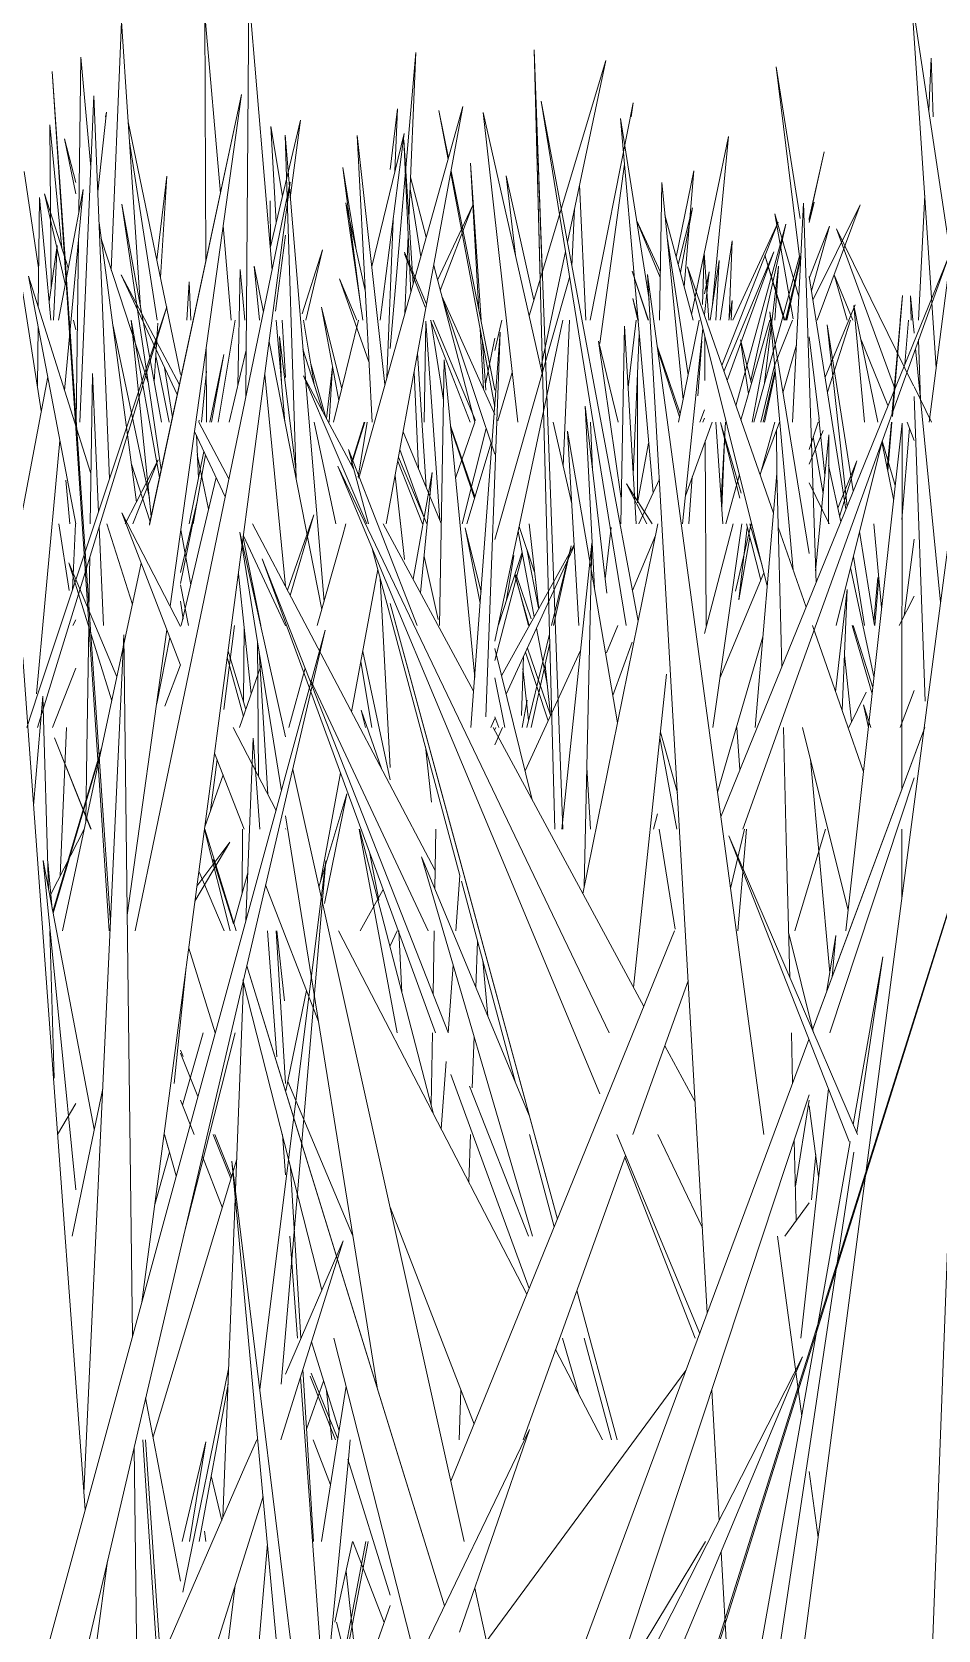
# Model space of a CAD drawing. Header units: millimetres. Extents: x -10020 to 20888, y -4665 to 12339.
# Drawn here: x 1458.11 to 1482.67, y 3072.4 to 3115.72 of the extents above; entities that cross this region are included whole.
import ezdxf

# ---------------------------------------------------------------- set-up
doc = ezdxf.new("R2010")
doc.units = ezdxf.units.MM
doc.layers.add('G-IMPT', color=8, linetype='Continuous', lineweight=9)

# ---------------------------------------------------------------- blocks, each defined once
blk = doc.blocks.new('Grass Array - 25_dwg-V18-West')
at = {"layer": 'G-IMPT'}
for p, q in [((1471.944, 3109.212), (1471.723, 3115.227)), ((1471.887, 3109.022), (1471.723, 3115.227)), ((1459.033, 3109), (1458.66, 3114.644)), ((1459.042, 3109.047), (1458.66, 3114.644)), ((1479.18, 3110.66), (1479.588, 3112.468)), ((1479.182, 3110.633), (1479.588, 3112.468)), ((1478.557, 3107.901), (1478.926, 3109.535)), ((1478.578, 3107.901), (1478.931, 3109.497)), ((1459.288, 3105.142), (1459.132, 3107.502)), ((1459.3, 3105.267), (1459.141, 3107.597)), ((1466.759, 3104.003), (1467.119, 3105.142)), ((1466.771, 3103.981), (1467.131, 3105.142)), ((1471.395, 3096.865), (1471.538, 3097.606)), ((1471.397, 3096.865), (1471.538, 3097.606))]:
    blk.add_line(p, q, dxfattribs=at)
blk = doc.blocks.new('Grass Array - 25_dwg-V19-West')
at = {"layer": 'G-IMPT'}
for p, q in [((1463.905, 3105.815), (1463.987, 3116.77)), ((1464.619, 3109.262), (1463.987, 3116.77)), ((1468.514, 3115.158), (1467.821, 3107.132)), ((1468.514, 3115.158), (1468.328, 3110.68)), ((1472.5, 3094.106), (1471.723, 3115.227)), ((1472.035, 3103.423), (1471.723, 3115.227)), ((1459.379, 3110.831), (1459.432, 3115.032)), ((1459.704, 3112.047), (1459.432, 3115.032)), ((1471.588, 3108.022), (1473.663, 3114.944)), ((1472.625, 3110.018), (1473.663, 3114.944)), ((1478.933, 3110.66), (1478.285, 3114.766)), ((1478.942, 3109.403), (1478.285, 3114.766)), ((1482.431, 3105.142), (1483.676, 3114.807)), ((1460.2, 3091.347), (1458.66, 3114.644)), ((1459.466, 3102.833), (1458.66, 3114.644)), ((1459.405, 3105.142), (1459.787, 3113.982)), ((1460.213, 3103.605), (1459.787, 3113.982)), ((1463.788, 3114.024), (1461.292, 3102.349)), ((1461.299, 3102.383), (1463.788, 3114.024)), ((1463.788, 3114.024), (1461.857, 3100.147)), ((1474.542, 3099.748), (1471.912, 3113.839)), ((1473.784, 3102.287), (1471.912, 3113.839)), ((1466.966, 3103.62), (1469.794, 3113.696)), ((1467.714, 3102.383), (1469.794, 3113.696)), ((1469.4, 3112.291), (1469.14, 3113.589)), ((1469.391, 3112.258), (1469.14, 3113.589)), ((1471.943, 3106.455), (1470.337, 3113.534)), ((1471.279, 3105.142), (1470.337, 3113.534)), ((1474.066, 3113.373), (1474.946, 3103.214)), ((1474.066, 3113.373), (1474.839, 3108.464)), ((1464.568, 3109.858), (1465.386, 3113.324)), ((1464.9, 3111.262), (1464.581, 3113.152)), ((1464.733, 3110.557), (1464.581, 3113.152)), ((1465.112, 3111.218), (1465.386, 3113.324)), ((1466.027, 3100.277), (1464.97, 3112.917)), ((1465.267, 3103.61), (1464.97, 3112.917)), ((1466.923, 3112.905), (1467.33, 3105.142)), ((1466.923, 3112.905), (1467.678, 3106.156)), ((1467.678, 3106.156), (1466.923, 3112.905)), ((1468.193, 3112.783), (1468.376, 3108.644)), ((1468.193, 3112.783), (1468.443, 3108.884)), ((1479.18, 3110.66), (1479.588, 3112.468)), ((1479.182, 3110.633), (1479.588, 3112.468)), ((1458.36, 3105.446), (1457.362, 3111.834)), ((1465.112, 3111.645), (1461.088, 3081.284)), ((1465.112, 3111.645), (1462.774, 3100.351)), ((1470.655, 3105.551), (1469.461, 3111.884)), ((1470.661, 3106.005), (1469.471, 3111.938)), ((1475.124, 3107.901), (1475.184, 3111.635)), ((1475.76, 3105.747), (1475.184, 3111.635)), ((1458.311, 3111.229), (1458.279, 3108.252)), ((1458.311, 3111.229), (1458.623, 3107.901)), ((1458.825, 3107.901), (1459.496, 3111.447)), ((1458.993, 3105.998), (1459.496, 3111.447)), ((1472.952, 3111.568), (1473.121, 3107.901)), ((1461.612, 3103.849), (1460.547, 3111.048)), ((1461.617, 3105.142), (1460.547, 3111.048)), ((1464.575, 3109.887), (1464.571, 3111.141)), ((1467.083, 3107.901), (1466.616, 3111.083)), ((1467.143, 3108.704), (1466.616, 3111.083)), ((1472.815, 3110.918), (1472.747, 3109.364)), ((1472.747, 3109.364), (1472.815, 3110.918)), ((1478.728, 3105.142), (1479.026, 3111.076)), ((1479.365, 3100.787), (1479.026, 3111.076)), ((1479.182, 3110.614), (1479.315, 3111.098)), ((1479.182, 3110.548), (1479.315, 3111.098)), ((1479.282, 3108.448), (1480.566, 3111.029)), ((1479.4, 3107.901), (1480.566, 3111.029)), ((1459.928, 3110.541), (1460.94, 3102.973)), ((1476.813, 3106.679), (1478.336, 3110.564)), ((1477.108, 3107.901), (1478.336, 3110.564)), ((1479.185, 3109.063), (1479.732, 3110.449)), ((1479.243, 3108.7), (1479.732, 3110.449)), ((1482.012, 3106.123), (1479.922, 3110.382)), ((1481.506, 3106.054), (1479.922, 3110.382)), ((1459.307, 3105.142), (1459.37, 3110.081)), ((1461.267, 3106.185), (1459.991, 3110.077)), ((1464.712, 3108.147), (1464.98, 3110.204)), ((1468.308, 3110.188), (1468.221, 3108.092)), ((1476.769, 3107.901), (1477.092, 3110.058)), ((1477.012, 3107.973), (1477.092, 3110.058)), ((1465.437, 3108.075), (1465.983, 3109.808)), ((1465.537, 3107.901), (1465.983, 3109.808)), ((1471.908, 3106.611), (1472.572, 3109.765)), ((1476.284, 3108.332), (1476.336, 3109.732)), ((1476.462, 3107.901), (1476.336, 3109.732)), ((1476.785, 3094.439), (1482.954, 3109.615)), ((1478.223, 3109.754), (1476.87, 3106.515)), ((1478.223, 3109.754), (1476.957, 3106.266)), ((1477.678, 3105.142), (1478.913, 3109.637)), ((1478.541, 3107.901), (1478.93, 3109.506)), ((1478.557, 3107.901), (1478.955, 3109.666)), ((1478.578, 3107.901), (1478.952, 3109.593)), ((1478.938, 3098.448), (1482.954, 3109.615)), ((1459.707, 3103.745), (1458.011, 3109.096)), ((1459.301, 3102.383), (1458.011, 3109.096)), ((1462.048, 3105.888), (1460.53, 3109.134)), ((1462.104, 3106.147), (1460.53, 3109.134)), ((1464.382, 3108.117), (1464.136, 3109.368)), ((1464.136, 3109.368), (1464.278, 3107.901)), ((1470.661, 3101.957), (1472.686, 3109.062)), ((1474.813, 3107.901), (1474.378, 3109.231)), ((1474.826, 3107.901), (1474.378, 3109.231)), ((1477.948, 3085.829), (1474.8, 3109.144)), ((1475.424, 3098.284), (1474.8, 3109.144)), ((1478.21, 3102.668), (1475.885, 3109.345)), ((1478.043, 3100.692), (1475.885, 3109.345)), ((1475.968, 3048.485), (1483.93, 3109.353)), ((1476.341, 3108.614), (1476.464, 3109.217)), ((1476.341, 3108.058), (1476.464, 3109.217)), ((1480.177, 3102.784), (1479.182, 3109.086)), ((1466.444, 3109.024), (1467.244, 3106.77)), ((1466.444, 3109.024), (1466.912, 3107.901)), ((1466.912, 3107.901), (1466.444, 3109.024)), ((1458.255, 3096.865), (1461.767, 3108.266)), ((1458.269, 3097.774), (1461.767, 3108.266)), ((1470.661, 3105.343), (1469.22, 3108.557)), ((1470.661, 3104.269), (1469.22, 3108.557)), ((1476.999, 3107.901), (1477.091, 3108.437)), ((1477.061, 3107.901), (1477.091, 3108.437)), ((1481.947, 3107.901), (1481.923, 3108.563)), ((1482.022, 3107.551), (1481.923, 3108.563)), ((1458.273, 3107.733), (1458.255, 3106.119)), ((1461.291, 3103.08), (1460.291, 3107.825)), ((1460.794, 3107.904), (1461.568, 3103.642)), ((1460.794, 3107.904), (1461.342, 3102.585)), ((1461.342, 3102.585), (1460.794, 3107.904)), ((1464.965, 3105.151), (1464.733, 3107.901)), ((1464.98, 3106.346), (1464.889, 3107.901)), ((1465.758, 3106.172), (1465.466, 3107.901)), ((1470.661, 3099.202), (1472.497, 3107.901)), ((1472.684, 3107.901), (1472.512, 3103.947)), ((1472.512, 3103.947), (1472.684, 3107.901)), ((1474.072, 3102.383), (1474.169, 3107.745)), ((1474.488, 3102.383), (1474.169, 3107.745)), ((1475.637, 3105.142), (1476.197, 3107.901)), ((1479.182, 3101.582), (1478.111, 3108.126)), ((1478.747, 3101.125), (1478.111, 3108.126)), ((1478.243, 3106.673), (1478.727, 3107.901)), ((1479.671, 3107.778), (1480.206, 3102.856)), ((1479.671, 3107.778), (1480.376, 3103.274)), ((1465.966, 3100.058), (1464.538, 3107.319)), ((1464.823, 3107.461), (1465.26, 3103.855)), ((1464.823, 3107.461), (1464.875, 3106.213)), ((1470.01, 3096.865), (1470.806, 3107.581)), ((1470.418, 3097.151), (1470.806, 3107.581)), ((1473.466, 3107.336), (1473.997, 3105.142)), ((1473.466, 3107.336), (1474.085, 3103.072)), ((1474.085, 3103.072), (1473.466, 3107.336)), ((1475.743, 3102.383), (1476.301, 3107.675)), ((1476.162, 3105.851), (1476.266, 3107.338)), ((1476.355, 3106.27), (1476.349, 3107.483)), ((1479.454, 3105.227), (1479.182, 3107.449)), ((1482.202, 3105.736), (1482.148, 3107.376)), ((1462.935, 3105.142), (1463.312, 3106.976)), ((1462.978, 3105.142), (1463.312, 3106.976)), ((1463.455, 3105.142), (1463.915, 3107.088)), ((1466.005, 3105.4), (1465.455, 3107.114)), ((1468.564, 3107.005), (1468.796, 3103.38)), ((1475.682, 3105.362), (1475.063, 3107.2)), ((1475.666, 3105.287), (1475.077, 3107.09)), ((1478.47, 3105.933), (1478.833, 3107.235)), ((1482.74, 3100.256), (1482.063, 3107.138)), ((1459.688, 3102.383), (1459.746, 3106.457)), ((1459.912, 3102.703), (1459.746, 3106.457)), ((1464.421, 3106.433), (1464.979, 3100.693)), ((1468.471, 3106.498), (1468.586, 3103.884)), ((1469.285, 3106.825), (1469.158, 3099.624)), ((1469.285, 3106.825), (1470.111, 3098.221)), ((1470.735, 3105.178), (1471.128, 3106.487)), ((1477.873, 3105.142), (1478.243, 3106.672)), ((1477.935, 3105.142), (1478.254, 3106.556)), ((1477.967, 3105.142), (1478.261, 3106.471)), ((1457.011, 3098.317), (1458.535, 3106.369)), ((1465.47, 3106.392), (1466.829, 3103.873)), ((1465.47, 3106.392), (1467.187, 3102.383)), ((1467.187, 3102.383), (1465.47, 3106.392)), ((1482.493, 3105.142), (1482.022, 3106.101)), ((1473.695, 3100.502), (1473.11, 3105.569)), ((1473.359, 3100.64), (1473.11, 3105.569)), ((1482.324, 3097.573), (1482.022, 3105.837)), ((1462.632, 3105.142), (1462.646, 3105.189)), ((1462.632, 3105.142), (1462.646, 3105.189)), ((1463.447, 3103.6), (1462.634, 3105.142)), ((1466.347, 3102.383), (1465.763, 3105.142)), ((1466.759, 3104.003), (1467.119, 3105.142)), ((1466.771, 3103.981), (1467.131, 3105.142)), ((1466.952, 3103.646), (1467.197, 3105.142)), ((1469.593, 3103.616), (1470.118, 3105.142)), ((1472.744, 3102.925), (1472.241, 3105.142)), ((1473.248, 3105.142), (1473.307, 3103.859)), ((1476.549, 3105.142), (1475.823, 3103.141)), ((1476.211, 3105.142), (1476.341, 3105.476)), ((1476.341, 3105.248), (1476.297, 3105.142)), ((1476.842, 3102.383), (1476.652, 3105.142)), ((1476.796, 3103.054), (1476.91, 3105.142)), ((1477.848, 3103.708), (1478.249, 3105.142)), ((1477.883, 3103.832), (1478.371, 3105.142)), ((1479.458, 3105.142), (1479.44, 3105.227)), ((1479.605, 3103.708), (1479.44, 3105.227)), ((1482.022, 3104.644), (1481.84, 3105.142)), ((1463.346, 3103.114), (1462.516, 3104.887)), ((1468.173, 3104.877), (1469.207, 3102.395)), ((1469.207, 3102.395), (1468.173, 3104.877)), ((1470.119, 3103.122), (1469.457, 3105.035)), ((1470.102, 3103.067), (1469.46, 3105)), ((1469.774, 3102.383), (1470.425, 3104.97)), ((1472.933, 3099.624), (1472.632, 3104.893)), ((1473.982, 3096.989), (1472.632, 3104.893)), ((1477.298, 3103.082), (1476.776, 3105.13)), ((1477.333, 3103.214), (1476.776, 3105.13)), ((1479.182, 3104.001), (1479.561, 3104.909)), ((1479.355, 3101.111), (1479.709, 3104.793)), ((1479.704, 3102.383), (1479.709, 3104.793)), ((1480.173, 3091.347), (1481.697, 3105.113)), ((1481.695, 3095.205), (1481.697, 3105.113)), ((1481.696, 3102.499), (1481.9, 3104.977)), ((1458.461, 3100.232), (1458.867, 3104.638)), ((1462.367, 3102.383), (1462.771, 3104.344)), ((1466.686, 3104.402), (1468.55, 3099.624)), ((1466.686, 3104.402), (1467.234, 3102.383)), ((1467.234, 3102.383), (1466.686, 3104.402)), ((1468.085, 3104.402), (1468.732, 3102.582)), ((1469.897, 3102.383), (1470.556, 3104.581)), ((1476.39, 3099.624), (1476.364, 3104.631)), ((1476.812, 3102.82), (1476.882, 3104.627)), ((1479.913, 3099.624), (1481.157, 3104.62)), ((1460.637, 3102.383), (1461.528, 3104.116)), ((1460.844, 3102.383), (1461.528, 3104.116)), ((1462.475, 3102.383), (1462.815, 3104.249)), ((1470.581, 3093.93), (1466.403, 3103.944)), ((1473.754, 3088.588), (1466.403, 3103.944)), ((1468.701, 3102.383), (1468.027, 3104.084)), ((1468.816, 3102.383), (1468.047, 3104.192)), ((1480.037, 3102.439), (1479.708, 3103.977)), ((1479.957, 3102.81), (1480.473, 3104.093)), ((1480.006, 3102.585), (1480.473, 3104.093)), ((1459.028, 3103.57), (1459.139, 3102.383)), ((1462.673, 3101.826), (1463.101, 3103.639)), ((1467.954, 3103.687), (1468.208, 3101.413)), ((1468.1, 3102.383), (1467.954, 3103.687)), ((1468.444, 3100.88), (1468.96, 3103.777)), ((1468.645, 3100.508), (1468.96, 3103.777)), ((1472.282, 3094.106), (1472.035, 3103.423)), ((1474.778, 3102.383), (1474.228, 3103.467)), ((1474.923, 3102.383), (1474.228, 3103.467)), ((1474.563, 3102.383), (1475.119, 3103.589)), ((1475.921, 3102.383), (1476.01, 3103.656)), ((1476.919, 3102.383), (1477.287, 3103.722)), ((1477.718, 3096.865), (1478.302, 3103.745)), ((1478.438, 3098.506), (1478.302, 3103.745)), ((1462.14, 3101.06), (1462.592, 3103.028)), ((1462.14, 3100.765), (1462.592, 3103.028)), ((1459.466, 3102.833), (1460.234, 3091.566)), ((1462.14, 3099.601), (1460.541, 3102.684)), ((1462.14, 3098.549), (1460.541, 3102.684)), ((1465.749, 3102.627), (1465.036, 3100.585)), ((1465.111, 3100.442), (1465.749, 3102.627)), ((1459.121, 3100.574), (1458.839, 3102.383)), ((1459.208, 3100.591), (1459.286, 3102.383)), ((1460.048, 3099.624), (1459.93, 3102.304)), ((1460.832, 3100.198), (1460.139, 3102.383)), ((1462.415, 3100.733), (1462.145, 3102.222)), ((1464.98, 3096.611), (1463.748, 3102.153)), ((1464.871, 3095.147), (1463.748, 3102.153)), ((1469.041, 3092.987), (1464.088, 3102.383)), ((1466.533, 3102.079), (1466.618, 3102.383)), ((1467.633, 3102.383), (1470.083, 3097.843)), ((1470.283, 3100.534), (1469.854, 3102.275)), ((1470.26, 3100.228), (1469.854, 3102.275)), ((1471.728, 3099.862), (1471.29, 3102.184)), ((1471.735, 3101.072), (1471.318, 3102.314)), ((1471.66, 3101.744), (1471.588, 3102.383)), ((1473.042, 3092.357), (1475.077, 3102.383)), ((1473.784, 3102.287), (1474.215, 3099.624)), ((1476.341, 3099.409), (1477.116, 3102.383)), ((1476.568, 3096.865), (1477.355, 3102.383)), ((1477.867, 3100.853), (1477.477, 3102.383)), ((1477.902, 3101.256), (1477.574, 3102.383)), ((1479.096, 3100.124), (1478.34, 3102.296)), ((1480.548, 3102.175), (1480.948, 3099.624)), ((1462.673, 3101.826), (1462.153, 3099.624)), ((1463.834, 3102.008), (1464.316, 3099.624)), ((1464.98, 3099.621), (1463.841, 3102.056)), ((1466.533, 3102.079), (1465.844, 3099.624)), ((1469.712, 3092.853), (1467.335, 3101.71)), ((1470.842, 3098.264), (1472.808, 3101.81)), ((1470.964, 3097.768), (1472.81, 3101.774)), ((1471.524, 3101.7), (1471.844, 3100.107)), ((1471.66, 3101.744), (1471.847, 3100.077)), ((1472.198, 3099.624), (1472.728, 3101.789)), ((1472.252, 3099.624), (1472.728, 3101.789)), ((1472.476, 3094.106), (1473.283, 3101.856)), ((1473.084, 3092.563), (1473.283, 3101.856)), ((1475.013, 3102.068), (1474.389, 3100.573)), ((1482.022, 3101.971), (1481.753, 3099.885)), ((1458.939, 3091.347), (1461.07, 3101.314)), ((1458.939, 3091.347), (1461.07, 3101.314)), ((1459.108, 3101.326), (1460.412, 3098.236)), ((1459.108, 3101.326), (1460.273, 3097.584)), ((1460.273, 3097.584), (1459.108, 3101.326)), ((1459.654, 3100.031), (1459.675, 3101.476)), ((1469.396, 3088.592), (1464.349, 3101.433)), ((1467.864, 3091.831), (1464.349, 3101.433)), ((1469.119, 3099.786), (1468.74, 3101.495)), ((1480.676, 3099.624), (1480.38, 3101.499)), ((1463.704, 3101.026), (1464.055, 3097.776)), ((1464.055, 3097.776), (1463.704, 3101.026)), ((1466.776, 3097.283), (1467.487, 3101.146)), ((1467.552, 3100.903), (1467.821, 3095.777)), ((1476.758, 3098.197), (1477.952, 3101.056)), ((1480.936, 3098.241), (1480.304, 3101.193)), ((1462.14, 3100.732), (1462.349, 3099.624)), ((1479.896, 3097.828), (1480.21, 3100.606)), ((1480.072, 3097.321), (1480.21, 3100.606)), ((1481.624, 3099.624), (1482.022, 3100.426)), ((1458.461, 3100.232), (1458.234, 3097.774)), ((1460.911, 3091.347), (1462.774, 3100.351)), ((1462.212, 3099.795), (1462.14, 3100.283)), ((1467.821, 3100.223), (1469.452, 3094.216)), ((1472.353, 3083.534), (1467.821, 3100.223)), ((1459.217, 3099.624), (1459.3, 3099.784)), ((1459.6, 3096.275), (1459.648, 3099.591)), ((1461.768, 3099.51), (1460.692, 3091.779)), ((1463.307, 3097.351), (1463.603, 3099.624)), ((1463.844, 3097.556), (1463.859, 3099.592)), ((1472.081, 3097.988), (1471.786, 3099.552)), ((1473.992, 3099.624), (1473.683, 3098.884)), ((1479.658, 3098.511), (1479.27, 3099.624)), ((1480.884, 3097.77), (1480.344, 3099.624)), ((1480.904, 3097.947), (1480.377, 3099.624)), ((1452.003, 3048), (1466.059, 3099.498)), ((1459.519, 3076.107), (1460.596, 3099.374)), ((1460.71, 3090.385), (1460.596, 3099.374)), ((1461.49, 3097.511), (1461.848, 3099.304)), ((1463.932, 3090.405), (1466.059, 3099.498)), ((1464.247, 3095.538), (1464.222, 3099.199)), ((1471.524, 3096.865), (1472.142, 3099.393)), ((1471.647, 3096.865), (1472.148, 3099.15)), ((1474.381, 3099.171), (1473.857, 3097.725)), ((1476.695, 3095.111), (1477.926, 3099.32)), ((1458.532, 3089.569), (1457.859, 3098.763)), ((1463.84, 3097.16), (1463.405, 3098.765)), ((1463.907, 3097.35), (1463.426, 3098.928)), ((1464.503, 3095.045), (1464.266, 3098.923)), ((1467.326, 3096.865), (1467.026, 3098.644)), ((1467.816, 3095.44), (1467.078, 3098.925)), ((1471.67, 3094.9), (1470.661, 3098.999)), ((1471.476, 3095.69), (1472.972, 3098.935)), ((1472.101, 3097.046), (1471.486, 3098.9)), ((1472.17, 3097.195), (1471.539, 3099.016)), ((1480.331, 3097.022), (1480.135, 3098.823)), ((1458.665, 3096.865), (1459.3, 3098.473)), ((1461.707, 3097.437), (1462.136, 3098.558)), ((1464.326, 3098.551), (1463.737, 3096.865)), ((1465.52, 3098.469), (1465.069, 3096.865)), ((1470.927, 3096.865), (1470.661, 3098.208)), ((1472.018, 3098.555), (1472.17, 3097.195)), ((1475.313, 3098.309), (1474.417, 3089.81)), ((1475.424, 3098.284), (1476.417, 3080.992)), ((1478.938, 3098.448), (1477.377, 3094.106)), ((1479.658, 3098.511), (1480.651, 3095.66)), ((1483.515, 3098.292), (1481.627, 3048)), ((1458.269, 3097.774), (1457.966, 3096.865)), ((1465.673, 3098.14), (1468.851, 3091.347)), ((1469.196, 3048), (1484.893, 3098.076)), ((1480.725, 3097.816), (1480.253, 3096.865)), ((1481.648, 3096.865), (1482.022, 3097.863)), ((1482.141, 3089.343), (1484.893, 3098.076)), ((1458.153, 3094.749), (1458.405, 3097.713)), ((1458.558, 3092.468), (1458.405, 3097.713)), ((1471.395, 3096.865), (1471.538, 3097.606)), ((1471.397, 3096.865), (1471.538, 3097.606)), ((1480.851, 3096.865), (1480.655, 3097.479)), ((1480.787, 3096.865), (1480.655, 3097.479)), ((1467.586, 3095.747), (1467.037, 3097.328)), ((1467.151, 3096.865), (1467.037, 3097.328)), ((1470.548, 3096.865), (1470.661, 3097.109)), ((1470.661, 3097.149), (1470.762, 3096.865)), ((1459.707, 3094.106), (1458.716, 3096.579)), ((1459.716, 3094.106), (1458.716, 3096.579)), ((1458.873, 3092.839), (1459.047, 3096.865)), ((1464.726, 3094.614), (1463.559, 3096.865)), ((1463.911, 3091.63), (1464.103, 3096.574)), ((1464.285, 3094.106), (1464.103, 3096.574)), ((1470.61, 3096.865), (1474.695, 3089.295)), ((1475.596, 3094.106), (1475.132, 3096.59)), ((1475.607, 3095.091), (1475.148, 3096.738)), ((1477.222, 3096.865), (1477.302, 3095.71)), ((1478.56, 3093.826), (1478.481, 3096.865)), ((1480.235, 3091.901), (1478.997, 3096.865)), ((1479.267, 3088.667), (1482.312, 3096.865)), ((1482.312, 3096.865), (1480.333, 3091.536)), ((1458.672, 3091.875), (1460.012, 3096.367)), ((1459.6, 3096.275), (1459.572, 3094.308)), ((1459.577, 3094.853), (1459.976, 3096.198)), ((1463.858, 3094.106), (1463.06, 3096.169)), ((1468.943, 3094.841), (1468.775, 3096.347)), ((1468.943, 3094.841), (1468.775, 3096.347)), ((1462.95, 3094.609), (1463.13, 3095.99)), ((1465.927, 3092.35), (1465.177, 3095.727)), ((1465.931, 3092.687), (1466.473, 3095.632)), ((1473.248, 3094.106), (1473.153, 3095.778)), ((1479.214, 3095.994), (1479.74, 3090.208)), ((1463.288, 3095.58), (1462.795, 3094.168)), ((1482.022, 3095.495), (1479.739, 3088.588)), ((1459.577, 3094.853), (1458.68, 3091.832)), ((1465.886, 3092.537), (1466.649, 3095.068)), ((1466.036, 3092.088), (1466.649, 3095.068)), ((1467.463, 3078.978), (1464.98, 3094.468)), ((1475.068, 3094.519), (1474.96, 3094.106)), ((1458.62, 3092.344), (1459.52, 3094.106)), ((1462.786, 3094.097), (1463.486, 3091.347)), ((1462.792, 3094.106), (1463.643, 3091.347)), ((1463.643, 3091.347), (1462.792, 3094.106)), ((1463.806, 3092.363), (1463.819, 3094.106)), ((1464.99, 3094.106), (1464.98, 3094.124)), ((1468.013, 3088.588), (1466.977, 3094.106)), ((1468.995, 3086.384), (1466.989, 3094.106)), ((1469.032, 3092.485), (1469.061, 3094.106)), ((1472.353, 3083.534), (1469.452, 3094.216)), ((1470.581, 3093.93), (1473.501, 3086.931)), ((1475.109, 3094.106), (1475.548, 3091.395)), ((1480.262, 3085.639), (1476.998, 3093.924)), ((1480.493, 3085.829), (1476.998, 3093.924)), ((1477.048, 3092.493), (1477.425, 3094.106)), ((1477.249, 3091.347), (1477.483, 3094.106)), ((1479.62, 3094.106), (1478.788, 3091.347)), ((1481.695, 3094.106), (1481.695, 3092.266)), ((1462.528, 3092.15), (1463.474, 3093.755)), ((1462.582, 3092.557), (1463.474, 3093.755)), ((1467.514, 3092.182), (1467.256, 3093.492)), ((1478.56, 3093.826), (1478.658, 3090.079)), ((1459.3, 3088.589), (1458.408, 3093.257)), ((1459.3, 3084.33), (1458.408, 3093.257)), ((1458.659, 3091.94), (1458.536, 3093.22)), ((1463.024, 3093.284), (1463.576, 3091.544)), ((1464.862, 3079.061), (1466.078, 3093.245)), ((1465.082, 3085.291), (1466.078, 3093.245)), ((1471.59, 3086.343), (1468.671, 3093.354)), ((1471.682, 3083.07), (1468.671, 3093.354)), ((1462.636, 3092.967), (1463.32, 3091.347)), ((1463.961, 3092.918), (1463.579, 3091.556)), ((1465.873, 3088.896), (1464.444, 3092.593)), ((1469.6, 3091.347), (1469.712, 3092.853)), ((1469.754, 3092.698), (1471.222, 3087.228)), ((1465.927, 3092.35), (1469.83, 3074.793)), ((1467.629, 3092.472), (1467.005, 3091.347)), ((1469.052, 3088.588), (1467.864, 3091.831)), ((1458.708, 3087.354), (1458.591, 3091.347)), ((1464.743, 3087.934), (1464.49, 3091.347)), ((1464.98, 3087.212), (1464.728, 3091.347)), ((1464.955, 3089.45), (1464.75, 3091.347)), ((1464.955, 3089.45), (1464.75, 3091.347)), ((1466.421, 3091.347), (1471.527, 3081.502)), ((1467.821, 3090.945), (1468.006, 3091.347)), ((1468.053, 3091.347), (1468.14, 3089.674)), ((1468.982, 3089.644), (1469.012, 3091.347)), ((1469.466, 3076.43), (1475.529, 3091.347)), ((1479.294, 3088.588), (1478.627, 3091.279)), ((1479.267, 3088.667), (1480.333, 3091.536)), ((1463.074, 3088.588), (1462.36, 3090.882)), ((1463.074, 3088.588), (1462.36, 3090.882)), ((1470.192, 3091.065), (1470.145, 3089.812)), ((1479.663, 3089.733), (1479.905, 3091.224)), ((1479.801, 3090.105), (1479.905, 3091.224)), ((1463.932, 3090.405), (1454.471, 3049.962)), ((1463.934, 3090.405), (1465.284, 3086.033)), ((1469.293, 3073.053), (1463.934, 3090.405)), ((1469.395, 3088.588), (1469.531, 3090.415)), ((1470.469, 3089.035), (1470.332, 3090.543)), ((1480.376, 3086.099), (1481.18, 3090.643)), ((1480.468, 3085.886), (1481.18, 3090.643)), ((1460.71, 3090.385), (1460.837, 3080.365)), ((1461.965, 3087.208), (1462.293, 3090.376)), ((1463.824, 3090.02), (1465.964, 3081.609)), ((1475.9, 3089.997), (1474.401, 3085.829)), ((1458.532, 3089.569), (1459.552, 3075.657)), ((1463.286, 3075.447), (1463.846, 3089.933)), ((1464.992, 3087.014), (1465.551, 3089.729)), ((1482.141, 3089.343), (1469.306, 3048.62)), ((1459.799, 3085.974), (1459.3, 3088.588)), ((1462.746, 3088.588), (1462.194, 3086.621)), ((1463.046, 3086.332), (1463.62, 3088.588)), ((1467.968, 3058.239), (1479.171, 3088.408)), ((1467.968, 3058.239), (1479.171, 3088.408)), ((1468.929, 3086.637), (1468.964, 3088.588)), ((1470.096, 3088.485), (1470.044, 3087.091)), ((1478.697, 3088.588), (1478.732, 3087.226)), ((1462.209, 3087.941), (1462.14, 3088.112)), ((1462.61, 3086.862), (1462.14, 3088.036)), ((1469.202, 3085.985), (1469.337, 3087.808)), ((1475.266, 3088.236), (1476.089, 3086.711)), ((1471.59, 3081.657), (1469.467, 3087.454)), ((1459.198, 3083.07), (1460.026, 3087.072)), ((1465.044, 3087.263), (1466.803, 3083.096)), ((1471.566, 3083.07), (1469.967, 3087.139)), ((1478.952, 3080.311), (1479.7, 3087.067)), ((1458.802, 3085.829), (1459.3, 3086.673)), ((1462.14, 3086.759), (1462.502, 3085.829)), ((1479.182, 3086.901), (1472.843, 3067.723)), ((1478.805, 3084.433), (1479.182, 3086.759)), ((1479.436, 3084.689), (1479.182, 3086.606)), ((1463.046, 3086.332), (1462.216, 3083.07)), ((1461.698, 3085.829), (1461.803, 3085.464)), ((1462.021, 3084.705), (1461.698, 3085.829)), ((1463.503, 3084.635), (1463.024, 3085.829)), ((1463.063, 3085.829), (1463.521, 3084.696)), ((1464.899, 3085.829), (1464.98, 3084.732)), ((1469.293, 3073.053), (1465.284, 3086.033)), ((1469.997, 3085.829), (1469.949, 3084.543)), ((1471.597, 3085.829), (1472.269, 3083.326)), ((1473.639, 3048), (1480.295, 3085.639)), ((1473.961, 3085.829), (1476.211, 3080.436)), ((1476.284, 3083.303), (1475.075, 3085.829)), ((1478.773, 3085.665), (1478.83, 3083.496)), ((1461.836, 3085.348), (1461.438, 3083.931)), ((1462.734, 3085.236), (1463.269, 3083.862)), ((1464.285, 3078.921), (1465.082, 3085.291)), ((1474.197, 3085.262), (1471.425, 3077.552)), ((1474.178, 3085.207), (1476.089, 3080.311)), ((1479.244, 3084.059), (1479.357, 3085.285)), ((1480.038, 3083.01), (1480.389, 3085.352)), ((1463.661, 3085.161), (1461.392, 3077.637)), ((1464.361, 3078.303), (1463.529, 3085.105)), ((1466.281, 3055.48), (1463.529, 3085.105)), ((1465.401, 3080.311), (1465.119, 3084.929)), ((1479.182, 3083.974), (1478.516, 3083.07)), ((1470.095, 3077.979), (1467.821, 3083.861)), ((1465.103, 3083.07), (1465.308, 3080.311)), ((1478.979, 3078.195), (1478.32, 3083.07)), ((1464.854, 3077.552), (1466.542, 3082.943)), ((1464.98, 3079.335), (1466.542, 3082.943)), ((1480.038, 3083.01), (1474.801, 3048)), ((1473.978, 3077.552), (1472.879, 3081.597)), ((1473.978, 3077.552), (1472.879, 3081.597)), ((1466.434, 3077.798), (1465.685, 3080.205)), ((1466.434, 3077.798), (1465.685, 3080.205)), ((1466.295, 3080.311), (1468.401, 3072.034)), ((1472.937, 3078.784), (1472.489, 3080.311)), ((1473.078, 3080.311), (1473.818, 3077.552)), ((1464.98, 3052.289), (1478.999, 3079.806)), ((1472.306, 3080.001), (1473.576, 3077.552)), ((1476.597, 3074.049), (1478.999, 3079.806)), ((1462.197, 3073.425), (1463.441, 3079.475)), ((1465.386, 3079.252), (1466.126, 3069.275)), ((1465.738, 3074.793), (1465.453, 3079.464)), ((1465.551, 3077.846), (1466.014, 3079.147)), ((1466.342, 3077.552), (1465.651, 3079.276)), ((1465.681, 3079.356), (1466.4, 3077.578)), ((1475.839, 3079.436), (1470.388, 3072.034)), ((1462.641, 3074.793), (1463.425, 3079.061)), ((1465.959, 3074.793), (1466.626, 3079.01)), ((1466.24, 3077.552), (1466.096, 3078.882)), ((1466.24, 3077.552), (1466.096, 3078.882)), ((1469.74, 3078.899), (1469.689, 3077.552)), ((1476.537, 3078.9), (1476.74, 3075.371)), ((1461.191, 3078.689), (1462.14, 3073.724)), ((1464.361, 3078.303), (1467.047, 3056.346)), ((1461.476, 3072.034), (1461.111, 3077.552)), ((1461.191, 3077.552), (1462.465, 3058.874)), ((1462.178, 3074.793), (1462.823, 3077.499)), ((1462.382, 3074.793), (1462.823, 3077.499)), ((1464.202, 3077.552), (1463.882, 3076.819)), ((1465.729, 3077.552), (1466.203, 3076.336)), ((1466.145, 3066.516), (1471.593, 3077.83)), ((1466.688, 3077.03), (1466.739, 3077.552)), ((1469.701, 3072.34), (1471.593, 3077.83)), ((1460.875, 3077.339), (1460.977, 3069.275)), ((1466.688, 3077.03), (1466.044, 3070.376)), ((1467.821, 3073.345), (1466.673, 3077.03)), ((1467.821, 3073.345), (1466.673, 3077.03)), ((1463.882, 3076.819), (1460.605, 3069.275)), ((1463.252, 3075.368), (1462.968, 3076.574)), ((1479.423, 3074.901), (1479.182, 3076.691)), ((1460.536, 3063.757), (1464.373, 3076.015)), ((1462.782, 3075.077), (1462.824, 3074.793)), ((1464.493, 3074.731), (1463.322, 3060.998)), ((1466.12, 3069.357), (1467.162, 3074.793)), ((1467.221, 3074.793), (1466.177, 3069.275)), ((1466.323, 3072.612), (1466.802, 3074.793)), ((1466.805, 3074.793), (1467.659, 3072.602)), ((1473.753, 3070.476), (1476.368, 3074.793)), ((1476.79, 3074.511), (1477.167, 3067.948)), ((1460.159, 3074.275), (1459.862, 3072.034)), ((1476.597, 3074.049), (1465.725, 3048)), ((1466.981, 3070.69), (1466.625, 3073.987)), ((1462.222, 3062.432), (1463.621, 3073.613)), ((1470.111, 3073.529), (1471.434, 3067.574)), ((1466.906, 3070.476), (1467.821, 3073.058)), ((1466.366, 3072.612), (1466.96, 3070.264))]:
    blk.add_line(p, q, dxfattribs=at)
blk = doc.blocks.new('Grass Array - Grass Array-439229-West')
for name in ['Grass Array - 25_dwg-V19-West', 'Grass Array - 25_dwg-V18-West']:
    blk.add_blockref(name, (0, 0))
blk = doc.blocks.new('Grass Array - Grass Array-V20-West')
blk.add_blockref('Grass Array - 25_dwg-V18-West', (0, 0))
blk.add_blockref('Grass Array - 25_dwg-V18-West', (0, 0))
blk = doc.blocks.new('Grass Array - 25_dwg-V26-West')
at = {"layer": 'G-IMPT'}
for p, q in [((1471.944, 3109.212), (1471.723, 3115.227)), ((1471.887, 3109.022), (1471.723, 3115.227)), ((1458.99, 3109.641), (1458.66, 3114.644)), ((1459.004, 3109.599), (1458.66, 3114.644)), ((1479.18, 3110.66), (1479.588, 3112.468)), ((1479.182, 3110.633), (1479.588, 3112.468))]:
    blk.add_line(p, q, dxfattribs=at)
blk = doc.blocks.new('Grass Array - 25_dwg-V27-West')
at = {"layer": 'G-IMPT'}
for p, q in [((1471.944, 3109.212), (1471.723, 3115.227)), ((1471.887, 3109.022), (1471.723, 3115.227)), ((1459.033, 3109), (1458.66, 3114.644)), ((1459.042, 3109.047), (1458.66, 3114.644)), ((1479.18, 3110.66), (1479.588, 3112.468)), ((1479.182, 3110.633), (1479.588, 3112.468)), ((1478.557, 3107.901), (1478.926, 3109.535)), ((1478.578, 3107.901), (1478.931, 3109.497)), ((1459.288, 3105.142), (1459.132, 3107.502)), ((1459.3, 3105.267), (1459.141, 3107.597)), ((1471.395, 3096.865), (1471.538, 3097.606)), ((1471.397, 3096.865), (1471.538, 3097.606))]:
    blk.add_line(p, q, dxfattribs=at)
blk = doc.blocks.new('Grass Array - Grass Array-440235-West')
for name in ['Grass Array - 25_dwg-V27-West', 'Grass Array - 25_dwg-V18-West', 'Grass Array - 25_dwg-V18-West', 'Grass Array - 25_dwg-V18-West', 'Grass Array - 25_dwg-V18-West', 'Grass Array - 25_dwg-V18-West', 'Grass Array - 25_dwg-V18-West', 'Grass Array - 25_dwg-V26-West', 'Grass Array - 25_dwg-V26-West', 'Grass Array - 25_dwg-V26-West']:
    blk.add_blockref(name, (0, 0))
blk = doc.blocks.new('Grass Array - 25_dwg-V23-West')
at = {"layer": 'G-IMPT'}
for p, q in [((1975.884, 3108.259), (1975.322, 3109.701)), ((1975.92, 3108.334), (1975.325, 3109.745)), ((1988.539, 3105.322), (1988.825, 3108.572)), ((1988.55, 3105.295), (1988.825, 3108.572))]:
    blk.add_line(p, q, dxfattribs=at)
blk = doc.blocks.new('Grass Array - 25_dwg-V41-West')
at = {"layer": 'G-IMPT'}
for p, q in [((1483.013, 3109.66), (1481.954, 3116.682)), ((1482.62, 3106.612), (1481.954, 3116.682)), ((1460.259, 3109.258), (1460.533, 3115.995)), ((1461.055, 3108.244), (1460.533, 3115.995)), ((1463.216, 3111.347), (1462.798, 3116.187)), ((1462.825, 3109.518), (1462.798, 3116.187)), ((1482.488, 3115.002), (1482.42, 3113.587)), ((1482.488, 3115.002), (1482.543, 3113.419)), ((1473.241, 3107.901), (1474.404, 3113.795)), ((1474.352, 3113.419), (1474.404, 3113.795)), ((1459.894, 3111.381), (1460.125, 3113.544)), ((1460.098, 3113.419), (1460.125, 3113.544)), ((1467.821, 3111.984), (1468.016, 3113.635)), ((1467.949, 3111.939), (1468.016, 3113.635)), ((1458.922, 3109.854), (1458.59, 3113.194)), ((1458.626, 3108.757), (1458.59, 3113.194)), ((1462.14, 3106.432), (1460.716, 3113.281)), ((1460.716, 3113.28), (1462.14, 3106.429)), ((1467.319, 3109.362), (1468.2, 3112.965)), ((1467.548, 3107.901), (1468.2, 3112.965)), ((1458.988, 3112.821), (1459.3, 3111.33)), ((1458.988, 3112.821), (1459.3, 3111.636)), ((1458.988, 3112.821), (1459.3, 3111.636)), ((1461.505, 3107.901), (1460.752, 3112.74)), ((1475.993, 3108.054), (1476.99, 3112.884)), ((1476.546, 3108.248), (1476.99, 3112.884)), ((1470.286, 3107.901), (1469.999, 3112.163)), ((1470.228, 3108.162), (1469.999, 3112.163)), ((1473.501, 3107.268), (1474.173, 3112.129)), ((1458.29, 3109.318), (1457.9, 3111.932)), ((1461.495, 3109.535), (1461.763, 3111.81)), ((1461.594, 3109.059), (1461.763, 3111.81)), ((1466.885, 3109.87), (1466.538, 3112.045)), ((1467.033, 3108.192), (1466.538, 3112.045)), ((1468.8, 3110.154), (1468.374, 3111.777)), ((1470.962, 3111.815), (1471.715, 3108.448)), ((1470.962, 3111.815), (1471.215, 3109.662)), ((1471.215, 3109.662), (1470.962, 3111.815)), ((1475.578, 3109.607), (1476.049, 3111.952)), ((1475.789, 3108.815), (1476.049, 3111.952)), ((1458.447, 3111.328), (1459.094, 3109.321)), ((1458.447, 3111.328), (1459.011, 3108.886)), ((1468.651, 3109.623), (1468.361, 3111.461)), ((1482.311, 3111.291), (1482.148, 3107.901)), ((1469.107, 3108.985), (1470.048, 3111.004)), ((1469.18, 3108.705), (1470.048, 3111.004)), ((1475.629, 3109.416), (1476.014, 3110.944)), ((1475.688, 3109.193), (1476.014, 3110.944)), ((1478.899, 3108.533), (1478.251, 3110.79)), ((1478.742, 3107.938), (1478.251, 3110.79)), ((1463.513, 3107.901), (1463.292, 3110.461)), ((1467.731, 3106.345), (1467.898, 3110.618)), ((1474.5, 3110.617), (1475.145, 3109.203)), ((1474.505, 3110.584), (1475.143, 3109.063)), ((1476.033, 3107.901), (1475.27, 3110.76)), ((1477.195, 3105.583), (1478.551, 3110.508)), ((1477.595, 3106.267), (1478.551, 3110.508)), ((1458.576, 3108.403), (1458.794, 3109.929)), ((1458.689, 3107.901), (1458.794, 3109.929)), ((1475.896, 3106.418), (1475.335, 3110.099)), ((1476.494, 3107.901), (1476.739, 3109.524)), ((1476.65, 3107.901), (1476.739, 3109.524)), ((1478.516, 3107.901), (1477.978, 3109.662)), ((1478.501, 3107.901), (1477.978, 3109.662)), ((1463.689, 3106.132), (1463.753, 3109.273)), ((1463.878, 3107.901), (1463.753, 3109.273)), ((1470.116, 3105.142), (1469.002, 3109.386)), ((1477.969, 3106.201), (1478.345, 3109.365)), ((1478.249, 3107.901), (1478.345, 3109.365)), ((1480.214, 3107.901), (1479.858, 3109.131)), ((1480.366, 3107.901), (1479.86, 3109.136)), ((1462.367, 3108.94), (1462.306, 3107.901)), ((1462.367, 3108.94), (1462.416, 3107.901)), ((1466.508, 3106.045), (1465.956, 3108.257)), ((1466.431, 3105.728), (1465.956, 3108.257)), ((1474.549, 3107.901), (1474.398, 3108.493)), ((1474.536, 3107.901), (1474.398, 3108.493)), ((1479.613, 3106.356), (1480.429, 3108.316)), ((1481.04, 3105.142), (1480.393, 3108.305)), ((1480.683, 3105.142), (1480.393, 3108.305)), ((1481.65, 3107.901), (1481.709, 3108.572)), ((1481.653, 3107.901), (1481.709, 3108.572)), ((1459.239, 3107.901), (1459.3, 3107.638)), ((1461.419, 3106.231), (1461.517, 3107.823)), ((1463.156, 3105.142), (1463.614, 3107.901)), ((1466.287, 3105.142), (1466.962, 3107.901)), ((1468.789, 3107.876), (1468.742, 3105.142)), ((1468.789, 3107.876), (1469.17, 3102.483)), ((1469.985, 3105.142), (1468.909, 3107.901)), ((1469.266, 3105.731), (1468.923, 3107.901)), ((1470.132, 3105.183), (1468.987, 3107.901)), ((1470.661, 3107.08), (1470.851, 3107.901)), ((1474.485, 3107.901), (1474.268, 3106.081)), ((1474.268, 3106.081), (1474.485, 3107.901)), ((1477.33, 3105.195), (1478.111, 3107.901)), ((1477.637, 3105.142), (1478.152, 3107.901)), ((1479.677, 3105.95), (1480.297, 3107.901)), ((1481.775, 3106.715), (1481.871, 3107.901)), ((1470.35, 3106.037), (1470.256, 3107.667)), ((1470.402, 3106.18), (1470.661, 3107.418)), ((1474.573, 3107.512), (1474.41, 3103.71)), ((1477.317, 3107.369), (1477.616, 3106.185)), ((1481.316, 3105.586), (1480.585, 3107.368)), ((1461.463, 3106.94), (1461.824, 3105.142)), ((1461.824, 3105.142), (1461.463, 3106.94)), ((1462.842, 3105.142), (1462.834, 3107.17)), ((1470.413, 3106.009), (1470.327, 3107.294)), ((1477.329, 3107.29), (1477.536, 3105.909)), ((1477.536, 3105.909), (1477.329, 3107.29)), ((1461.915, 3105.266), (1461.704, 3106.624)), ((1462.707, 3105.142), (1462.837, 3106.518)), ((1466.078, 3105.265), (1465.666, 3106.718)), ((1466.094, 3105.235), (1466.26, 3106.637)), ((1466.163, 3105.142), (1466.26, 3106.637)), ((1474.522, 3102.973), (1474.526, 3106.414)), ((1479.182, 3104.393), (1479.42, 3105.142)), ((1481.297, 3103.883), (1481.408, 3105.142)), ((1481.311, 3103.817), (1481.422, 3105.142)), ((1462.565, 3104.782), (1462.621, 3103.618)), ((1478.301, 3103.745), (1478.292, 3104.931)), ((1479.556, 3103.204), (1479.292, 3104.74)), ((1462.899, 3102.782), (1462.59, 3104.266)), ((1474.527, 3102.952), (1474.828, 3104.57)), ((1481.468, 3103.048), (1481.151, 3104.601)), ((1481.509, 3103.42), (1481.16, 3104.628)), ((1460.799, 3104.026), (1461.311, 3102.438)), ((1462.59, 3104.262), (1462.898, 3102.781)), ((1479.182, 3103.494), (1479.723, 3102.383)), ((1473.816, 3102.287), (1473.65, 3100.894)), ((1473.65, 3100.894), (1473.816, 3102.287)), ((1477.183, 3100.561), (1477.606, 3102.383)), ((1477.27, 3100.334), (1477.502, 3102.282)), ((1481.144, 3100.117), (1480.936, 3102.383)), ((1477.275, 3100.322), (1477.57, 3102.018)), ((1470.661, 3098.682), (1471.408, 3101.558)), ((1470.755, 3099.646), (1471.397, 3101.619)), ((1471.172, 3101.523), (1470.974, 3100.32)), ((1471.591, 3099.624), (1471.201, 3100.999)), ((1471.205, 3100.999), (1471.566, 3099.624)), ((1471.645, 3099.807), (1471.236, 3100.999)), ((1480.932, 3099.724), (1481.038, 3100.926)), ((1480.96, 3099.624), (1481.069, 3100.931)), ((1471.379, 3097.183), (1471.432, 3098.784)), ((1471.572, 3097.063), (1471.421, 3098.461)), ((1470.661, 3096.394), (1470.861, 3096.865)), ((1470.661, 3096.81), (1470.685, 3096.865))]:
    blk.add_line(p, q, dxfattribs=at)
blk = doc.blocks.new('Grass Array - Grass Array-440908-West')
for name, p in [('Grass Array - 25_dwg-V41-West', (0, 0)), ('Grass Array - 25_dwg-V23-West', (-507.115, 0)), ('Grass Array - 25_dwg-V23-West', (-507.115, 0)), ('Grass Array - 25_dwg-V23-West', (-507.115, 0))]:
    blk.add_blockref(name, p)

msp = doc.modelspace()

# ---------------------------------------------------------------- block references
for name in ['Grass Array - Grass Array-439229-West', 'Grass Array - Grass Array-440908-West', 'Grass Array - Grass Array-V20-West', 'Grass Array - Grass Array-440235-West']:
    msp.add_blockref(name, (0, 0))

doc.saveas('drawing.dxf')
